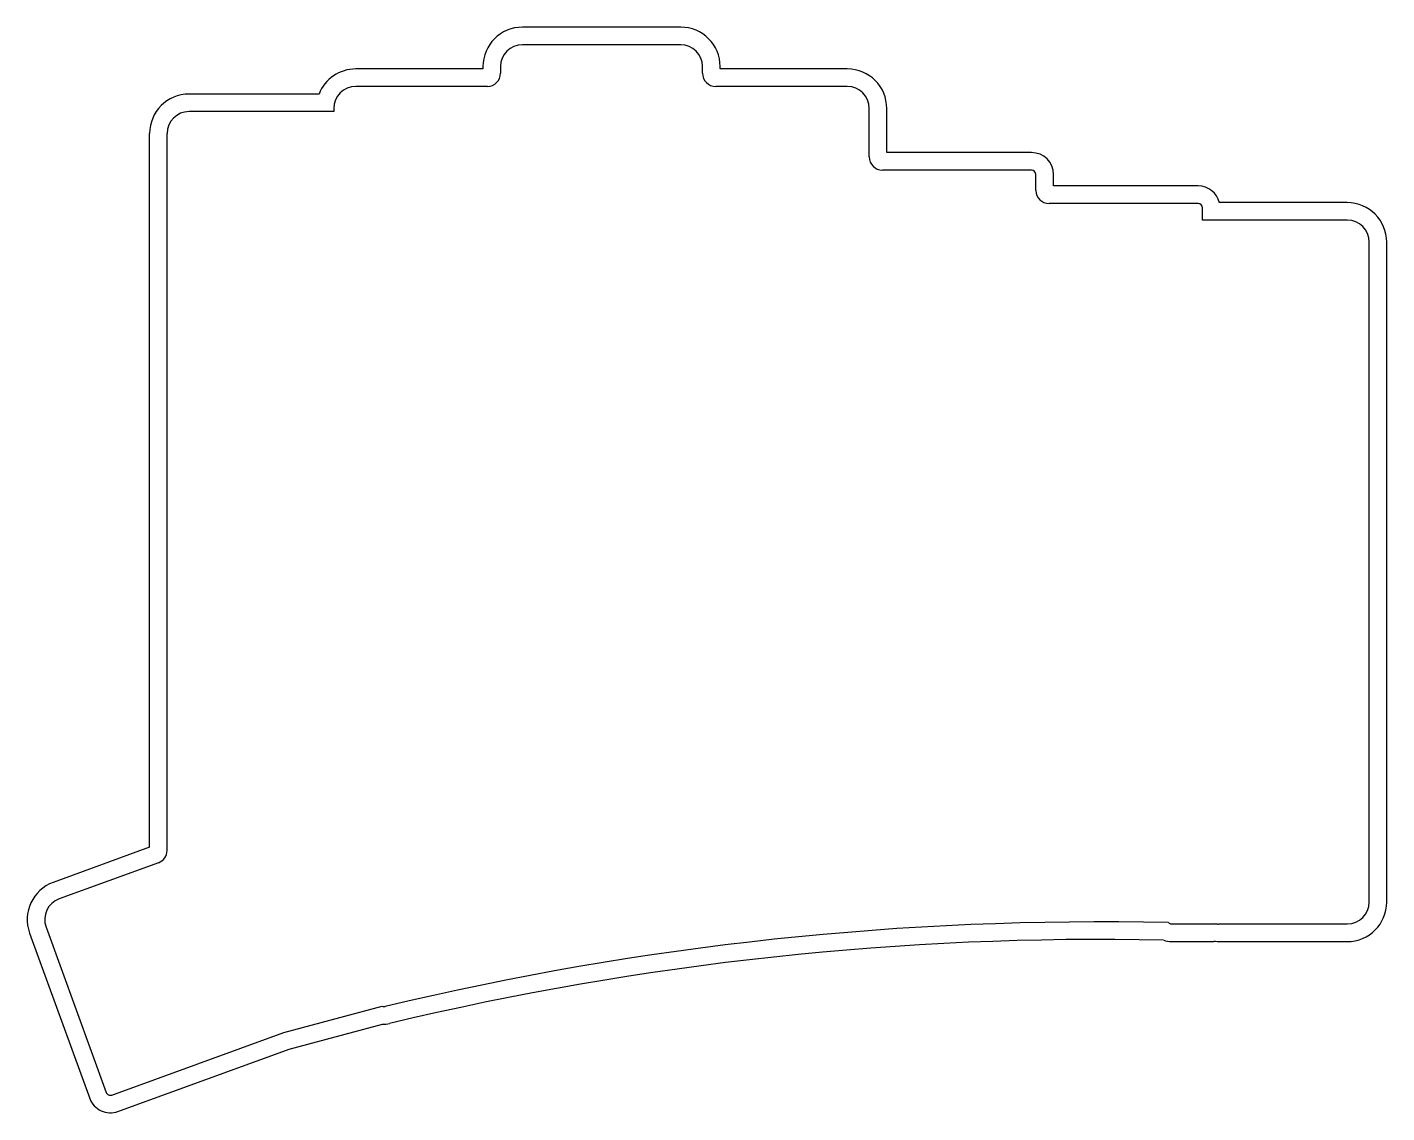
# Model space of a CAD drawing. Header units: millimetres. Extents: x 235 to 390, y -233 to -109.
import ezdxf

# ---------------------------------------------------------------- set-up
doc = ezdxf.new("R2010")
doc.units = ezdxf.units.MM

msp = doc.modelspace()

# ---------------------------------------------------------------- linework, layer by layer
for p, q in [((309.02, -109.32), (290.98, -109.32)), ((309.02, -111.32), (290.98, -111.32)), ((286.48, -114.08), (271.98, -114.08)), ((286.48, -113.82), (286.48, -114.08)), ((288.48, -113.82), (288.48, -114.58)), ((311.52, -114.58), (311.52, -113.82)), ((313.52, -114.08), (313.52, -113.82)), ((328.02, -114.08), (313.52, -114.08)), ((286.98, -116.08), (271.98, -116.08)), ((328.02, -116.08), (313.02, -116.08)), ((267.79, -116.94), (252.97, -116.94)), ((269.48, -118.94), (252.97, -118.94)), ((269.48, -118.58), (269.48, -118.94)), ((330.52, -124.11), (330.52, -118.58)), ((332.52, -123.61), (332.52, -118.58)), ((248.47, -202.79), (248.47, -121.44)), ((250.47, -203.14), (250.47, -121.44)), ((349.02, -123.61), (332.52, -123.61)), ((349.02, -125.61), (332.02, -125.61)), ((349.52, -127.92), (349.52, -126.11)), ((351.52, -127.42), (351.52, -126.11)), ((368.02, -127.42), (351.52, -127.42)), ((368.02, -129.42), (351.02, -129.42)), ((368.52, -131.32), (368.52, -129.92)), ((385.02, -129.32), (370.45, -129.32)), ((385.02, -131.32), (368.52, -131.32)), ((387.52, -209.03), (387.52, -133.82)), ((389.52, -209.03), (389.52, -133.82)), ((248.47, -202.79), (237.48, -206.79)), ((249.49, -204.55), (238.16, -208.67)), ((236.67, -211.88), (243.53, -230.72)), ((364.98, -211.53), (369.84, -211.53)), ((370.41, -211.53), (385.02, -211.53)), ((234.79, -212.56), (241.65, -231.4)), ((364.98, -213.53), (369.8, -213.53)), ((370.57, -213.53), (385.02, -213.53)), ((263.79, -223.88), (274.98, -220.88)), ((264.39, -225.79), (275.02, -222.94)), ((244.17, -231.02), (263.79, -223.88)), ((244.85, -232.9), (264.39, -225.79))]:
    msp.add_line(p, q)
for centre, radius, start, end in [((290.98, -113.82), 4.5, 90, 180), ((309.02, -113.82), 4.5, 0, 90), ((290.98, -113.82), 2.5, 90, 180), ((309.02, -113.82), 2.5, 0, 90), ((271.98, -118.58), 4.5, 90, 158.5924), ((286.98, -114.58), 1.5, 270, 360), ((313.02, -114.58), 1.5, 180, 270), ((328.02, -118.58), 4.5, 0, 90), ((271.98, -118.58), 2.5, 90, 180), ((328.02, -118.58), 2.5, 0, 90), ((252.97, -121.44), 4.5, 90, 180), ((252.97, -121.44), 2.5, 90, 180), ((349.02, -126.11), 2.5, 0, 90), ((332.02, -124.11), 1.5, 180, 270), ((349.02, -126.11), 0.5, 0, 90), ((351.02, -127.92), 1.5, 180, 270), ((368.02, -129.92), 2.5, 13.7685, 90), ((368.02, -129.92), 0.5, 0, 90), ((385.02, -133.82), 4.5, 0, 90), ((385.02, -133.82), 2.5, 0, 90), ((248.97, -203.14), 1.5, 290, 360), ((239.02, -211.02), 4.5, 110, 200), ((239.02, -211.02), 2.5, 110, 199.9919), ((385.02, -209.03), 4.5, 270, 360), ((385.02, -209.03), 2.5, 270, 360), ((356.89, -560.79), 349.5, 88.7338, 103.4931), ((364.98, -211.03), 0.5, 223.6935, 270), ((356.89, -560.79), 349.5, 87.8065, 87.8768), ((370.29, -211.04), 0.5, 267.8065, 284.7713), ((237.14, -211.71), 2.5, 199.9757, 200), ((356.89, -560.79), 347.5, 88.8144, 103.4931), ((364.98, -211.03), 2.5, 249.0319, 270), ((356.89, -560.79), 347.5, 87.8065, 87.8707), ((370.29, -211.04), 2.5, 267.8065, 276.5913), ((275.23, -220.45), 0.5, 239.9605, 283.4931), ((275.23, -220.45), 2.5, 265.2751, 283.4931), ((244, -230.55), 0.5, 200, 290), ((244, -230.55), 2.5, 200, 290)]:
    msp.add_arc(centre, radius, start, end)

doc.saveas('drawing.dxf')
